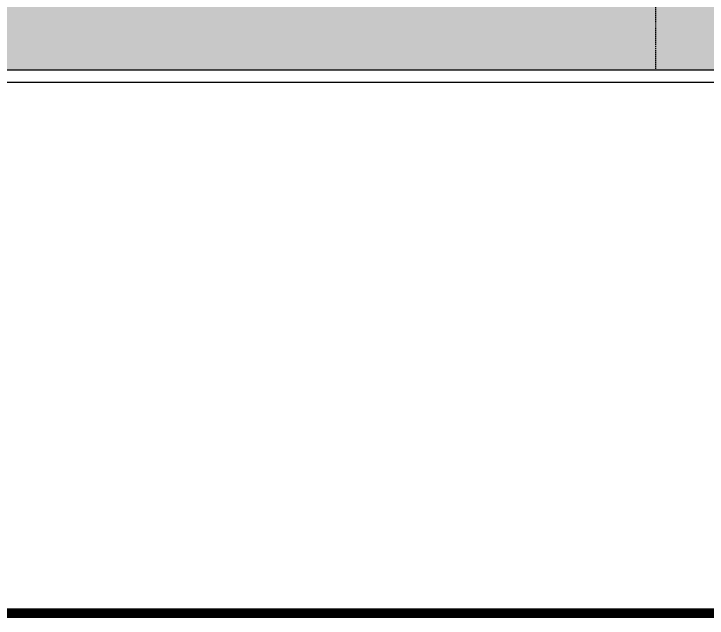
# Model space of a CAD drawing. Header units: inches. Extents: x 21 to 32698, y 13 to 3712.
# Drawn here: x 20977.9 to 21118.6, y 3074.3 to 3196.9 of the extents above; entities that cross this region are included whole.
import ezdxf

# ---------------------------------------------------------------- set-up
doc = ezdxf.new("R2010")
doc.units = ezdxf.units.IN
doc.header["$MEASUREMENT"] = 0
doc.linetypes.add('CIZGI', pattern=[0.4, 0.25, -0.15])
for name, color, linetype, lineweight in [('Z_MİM_-KM-IRON-09', 8, 'Continuous', 25), ('Z_MİM_-KM-PATTERN-STRC', 8, 'Continuous', 25), ('Z_MİM_-KM-ROOF-AŞIK', 8, 'Continuous', 25), ('Z_MİM_-KM-ROOF-MERTEK', 8, 'Continuous', 25), ('Z_MİM_-KM-STRC-CONCRETE', 8, 'Continuous', 25), ('Z_MİM_-KM-WALL-PLASTER', 8, 'Continuous', 25), ('Z_MİM_00', 8, 'Continuous', 25), ('Z_MİM__BM_Pafta', 8, 'Continuous', 25)]:
    doc.layers.add(name, color=color, linetype=linetype, lineweight=lineweight)

# ---------------------------------------------------------------- blocks, each defined once
blk = doc.blocks.new('DWEW')
at = {"layer": 'Z_MİM_-KM-IRON-09'}
for p, q in [((5887.86, -1772.76), (5889.87, -1772.76)), ((5887.86, -1772.76), (5887.86, -1773.09)), ((5889.87, -1772.76), (5889.87, -1773.09)), ((5919.12, -1772.76), (5921.13, -1772.76)), ((5919.12, -1772.76), (5919.12, -1773.09)), ((5921.13, -1772.76), (5921.13, -1773.09)), ((5884.37, -1773.09), (5893.37, -1773.09)), ((5884.37, -1773.09), (5884.37, -1774.09)), ((5915.37, -1773.09), (5924.37, -1773.09)), ((5924.37, -1773.09), (5924.37, -1774.09))]:
    blk.add_line(p, q, dxfattribs=at)
at = {"layer": 'Z_MİM_-KM-IRON-09', "linetype": 'CIZGI'}
for p, q in [((5888.87, -1773.09), (5888.87, -1789.09)), ((5920.12, -1773.09), (5920.12, -1789.09))]:
    blk.add_line(p, q, dxfattribs=at)
at = {"layer": 'Z_MİM_-KM-IRON-09'}
blk.add_lwpolyline([(5893.37, -1773.09), (5893.37, -1768.46), (5898.37, -1768.46), (5898.37, -1758.46), (5910.37, -1758.46), (5910.37, -1768.46), (5915.37, -1768.46), (5915.37, -1773.09)], dxfattribs=at)
for centre in [(5888.87, -1773.43), (5920.12, -1773.43)]:
    blk.add_arc(centre, 1.21, 33.597, 146.403, dxfattribs=at)
blk = doc.blocks.new('sdewe')
at = {"layer": 'Z_MİM_-KM-ROOF-AŞIK'}
blk.add_lwpolyline([(111607.99, -7528.56), (111617.99, -7528.56), (111617.99, -7518.56), (111607.99, -7518.56)], close=True, dxfattribs=at)
at = {"layer": 'Z_MİM_-KM-ROOF-MERTEK'}
for p, q in [((111622.99, -7528.56), (111602.99, -7528.56)), ((111602.99, -7528.56), (111602.99, -7533.19)), ((111622.99, -7528.56), (111622.99, -7533.19))]:
    blk.add_line(p, q, dxfattribs=at)
at = {"layer": 'Z_MİM_-KM-IRON-09', "xscale": -1}
blk.add_blockref('DWEW', (117517.36, -5759.1), dxfattribs=at)
blk = doc.blocks.new('-KM_Çatı B Kesiti1')
at = {"layer": 'Z_MİM_-KM-ROOF-AŞIK', "xscale": -1}
blk.add_blockref('sdewe', (111886.79, 7533.19), dxfattribs=at)

msp = doc.modelspace()

# ---------------------------------------------------------------- hatches: boundary and pattern name
at = {"layer": 'Z_MİM_-KM-PATTERN-STRC'}
msp.add_hatch(color=256, dxfattribs=at).paths.add_polyline_path([(20919.84, 3200.52), (20859.84, 3200.52), (20859.84, 3185.52), (20919.84, 3185.52), (20919.84, 3140.52), (20949.84, 3140.52), (20949.84, 3185.52), (21209.84, 3185.52), (21209.84, 3140.52), (21234.84, 3140.52), (21234.84, 3185.52), (21849.84, 3185.52), (21849.84, 3140.52), (21874.84, 3140.52), (21874.84, 3185.52), (22494.84, 3185.52), (22494.84, 3140.52), (22519.84, 3140.52), (22519.84, 3185.52), (23219.84, 3185.52), (23219.84, 3140.52), (23244.84, 3140.52), (23244.84, 3185.52), (23899.84, 3185.52), (23899.84, 3140.52), (23924.84, 3140.52), (23924.84, 3185.52), (24679.84, 3185.52), (24679.84, 3140.52), (24709.84, 3140.52), (24709.84, 3185.52), (24769.84, 3185.52), (24769.84, 3200.52), (24709.84, 3200.52)])

# ---------------------------------------------------------------- linework, layer by layer
at = {"layer": 'Z_MİM_-KM-STRC-CONCRETE'}
msp.add_lwpolyline([(20919.84, 3200.52), (20859.84, 3200.52), (20859.84, 3185.52), (20919.84, 3185.52), (20919.84, 3140.52), (20949.84, 3140.52), (20949.84, 3185.52), (21209.84, 3185.52), (21209.84, 3140.52), (21234.84, 3140.52), (21234.84, 3185.52), (21849.84, 3185.52), (21849.84, 3140.52), (21874.84, 3140.52), (21874.84, 3185.52), (22494.84, 3185.52)], dxfattribs=at)
at = {"layer": 'Z_MİM_-KM-WALL-PLASTER'}
msp.add_lwpolyline([(20942.34, 3075.26), (20942.34, 3138.02), (20952.34, 3138.02), (20952.34, 3183.02), (21207.34, 3183.02), (21207.34, 3075.26)], dxfattribs=at)

# ---------------------------------------------------------------- next in the draw order: block references
at = {"layer": 'Z_MİM_00'}
msp.add_blockref('-KM_Çatı B Kesiti1', (20849.84, 3200.52), dxfattribs=at)

# ---------------------------------------------------------------- next in the draw order: linework, layer by layer
at = {"layer": 'Z_MİM__BM_Pafta', "transparency": 33554687, "const_width": 2}
msp.add_lwpolyline([(20495.89, 3662.98), (25229.23, 3662.98), (25229.23, 3075.26), (20495.89, 3075.26)], close=True, dxfattribs=at)

doc.saveas('drawing.dxf')
